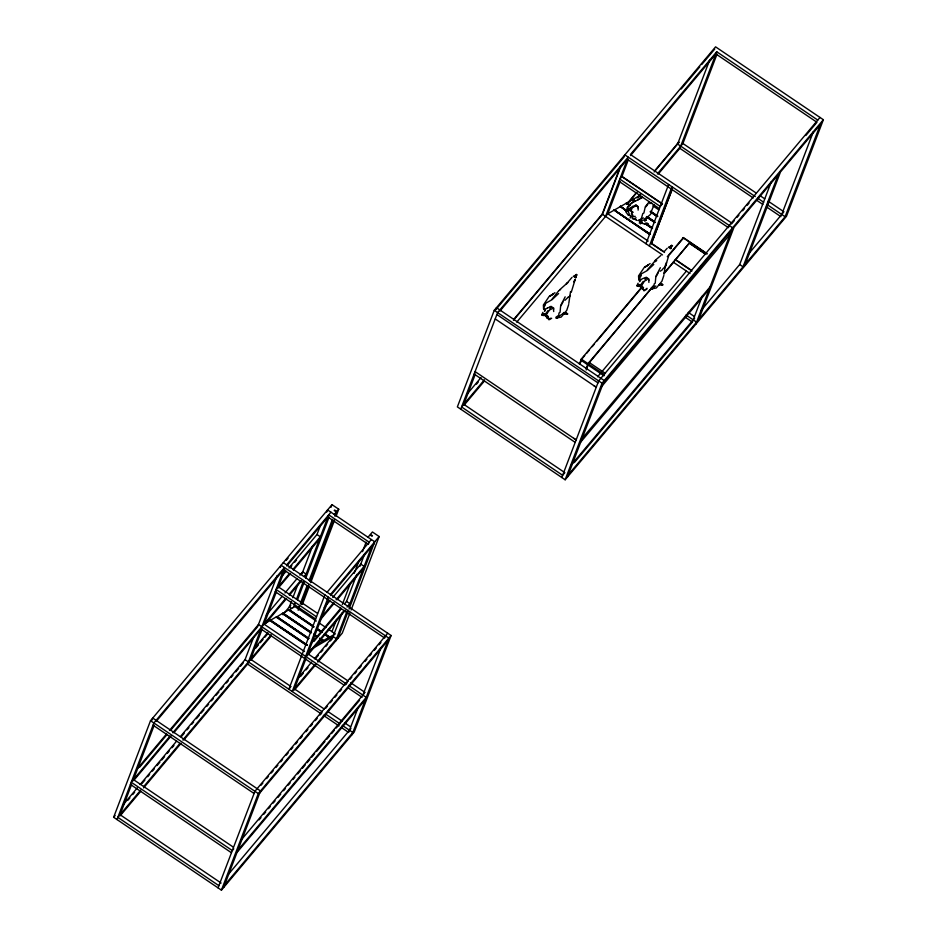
<?xml version="1.0" encoding="UTF-8"?>
<svg xmlns="http://www.w3.org/2000/svg" width="937" height="937" viewBox="0 0 937 937"><rect width="100%" height="100%" fill="white"/><g stroke="black" fill="none" stroke-linecap="round" stroke-linejoin="round"><path stroke-width="1.41" d="M639.725 220.418L640.299 222.163L640.439 221.062M627.497 211.247L627.064 207.733L633.424 201.42M575.822 275.665L575.002 275.771M670.997 246.548C665.059 251.292 677.908 242.554 669.592 246.782M628.399 215.416L625.822 211.809L628.516 208.998L629.711 209.853L628.212 211.504L629.547 214.796M550.698 318.287C548.941 317.948 548.379 320.899 548.953 319.177L547.231 318.252L547.548 315.839L548.356 316.729L546.154 316.636L545.756 314.293L544.854 313.965L543.964 315.16L543.753 313.614L542.828 315.265L542.242 314.633L541.691 315.219L544.397 315.628M643.953 290.095L643.965 290.892L644.129 290.06L642.407 289.123L643.543 287.612L641.341 287.518L640.931 285.176L640.03 284.848L639.151 286.031L638.929 284.497L638.003 286.148L637.418 285.516L636.867 286.101L639.573 286.511M630.753 217.653L629.969 217.876M575.47 276.239L575.341 275.349M670.646 247.11L671.56 245.517M642.407 289.123L642.723 286.71M636.071 217.771L633.424 219.164L632.323 218.567L632.78 215.803L631.515 213.554L632.826 212.219L630.906 210.977L631.28 209.373L629.91 208.33L628.516 208.998M631.925 212.301L632.03 211.586L632.826 212.219M570.083 295.413L569.403 297.064L568.29 297.123M665.516 264.691L663.982 274.26M553.58 309.526L553.837 308.261L550.991 306.34L549.96 307.078M648.755 280.409L649.013 279.144L646.167 277.211L645.136 277.949M574.463 276.86L575.013 275.525L575.763 276.731M575.541 274.939L576.243 274.752L575.248 275.783M558.745 290.693L552.162 298.985M570.539 291.512L568.806 303.377M544.748 306.059L545.1 304.548M639.924 276.942L640.276 275.419M631.515 213.554L632.03 211.586M568.689 304.572L566.733 310.37L561.169 317.081L555.957 318.135L555.91 317.268L558.054 315.769M663.864 275.455L661.909 281.241L656.345 287.952L651.145 289.006L651.086 288.151L653.23 286.652M641.646 221.964L641.447 222.713L640.416 221.94M576.384 274.635L575.974 275.162M574.662 280.081L574.053 282.119L574.978 279.449M571.289 292.215L575.095 279.683M665.012 267.607L666.488 262.641C666.617 267.221 663.525 267.232 661.932 270.125L660.058 271.261M666.465 263.098L668.877 255.274M563.02 301.901L561.005 305.661M658.196 272.784L656.181 276.532M638.179 208.26L638.226 206.655L636.153 205.109L634.712 205.636M575.576 275.466C580.893 272.515 570.375 280.21 576.068 275.466M544.221 309.28L544.561 308.367M671.079 246.173L670.716 245.822M654.167 204.617L650.676 212.98M283.314 562.622L391.092 635.497L354.221 732.066L221.425 890.15L113.635 817.275L150.517 720.705L332.003 504.656L338.737 509.213L336.149 516.006M151.888 720.26L152.731 718.07L260.509 790.945L223.627 887.515M117.008 819.547L153.879 722.977L284.461 567.529L247.591 664.099L183.875 739.949M131.625 784.433L120.053 814.721L221.097 883.041M154.218 725.261L133.464 779.607L233.313 847.118M180.408 736.587L245.061 659.625L253.611 637.242M277.153 575.599L257.628 626.712L170.487 730.438M280.257 567.447L281.1 565.257L388.878 638.132L352.007 734.702M262.208 628.985L250.636 659.273L291.056 686.598M304.466 651.484L264.047 624.159L276.427 591.739M284.836 569.719L278.301 586.843L317.526 613.372M291.337 601.671L289.322 606.93L291.571 608.453M292.848 597.712L297.872 584.547M301.901 574.018L312.536 546.154M288.947 567.881L316.987 534.512L320.501 525.294M326.744 512.117L327.575 509.927L374.73 541.809L349.044 609.073M330.96 507.374L332.003 504.656M293.363 607.457L294.921 603.393M296.467 599.329L303.19 581.713M305.263 576.29L328.735 514.835L369.155 542.16L368.311 544.362L327.891 517.037L286.781 565.983M297.498 599.797L304.22 582.182M305.778 578.106L329.074 517.107M298.271 608.851L299.313 606.145M300.344 603.428L307.078 585.812M309.151 580.39L332.436 519.379M301.07 604.494L308.343 585.461M309.901 581.373L333.267 520.176M334.825 516.088L336.383 512.012L334.228 510.548L334.673 510.021L336.828 511.485L335.27 515.561M301.515 603.967L308.788 584.934M310.346 580.846L333.197 521.007M302.382 604.424L309.14 586.738M310.697 582.662L334.579 520.094M324.881 594.854L288.842 689.234L290.318 687.477M328.255 597.138L292.215 691.518L314.984 664.403M218.052 887.878L254.923 791.308L387.719 633.225M305.989 658.594L294.429 688.882L324.249 709.04M328.618 599.329L306.996 655.959L345.308 610.35M221.425 890.15L258.296 793.58L391.092 635.497M331.956 631.632L336.617 619.427M342.31 604.517L350.59 582.826M354.221 573.339L358.871 561.134M362.502 551.647L366.121 542.16M342.064 613.103L332.272 638.729L330.41 640.955M344.652 603.651L346.526 601.425L356.833 574.416M359.925 566.311L364.798 553.58M335.645 641.013L347.041 611.158M349.056 605.899L371.684 546.634M337.859 638.378L348.014 611.779M350.075 612.704L342.286 633.107L317.889 662.154M351.106 609.987L379.157 536.538L372.422 531.982L370.431 534.359L372.446 535.718L372.012 536.245L369.986 534.886L367.995 537.252M494.256 310.323L457.373 406.892L565.152 479.767L786.483 216.295L823.365 119.725L715.575 46.85L494.256 310.323L602.034 383.198L565.152 479.767M460.746 409.164L497.617 312.595L628.2 157.147L605.571 216.412M475.364 374.05L463.792 404.339L564.835 472.658L562.622 475.293L461.578 406.974L484.406 379.801M358.016 707.845L348.634 732.429L341.419 727.545M362.877 695.113L381.043 647.561M385.517 635.86L384.674 638.05L283.63 569.731L156.198 721.42M514.132 318.978L602.21 214.128L620.259 166.856M621.044 165.697L602.479 214.315L513.464 320.278M620.165 181.356L607.785 213.777L516.755 322.141M628.399 159.559L621.863 176.671L662.272 204.008L660.245 206.433L619.826 179.096L622.039 176.461L662.459 203.797M579.382 364.071L581.28 359.105L642.044 286.769M579.944 364.118L581.444 360.195M586.117 368.628L588.014 363.65L653.499 285.703M586.187 369.974L588.67 363.439L653.101 286.382M677.603 144.04L709.696 59.991M658.371 173.919L679.864 148.327L716.735 51.758L817.778 120.088M657.341 173.942L682.909 143.502L717.074 54.03M645.991 243.737L668.62 184.484M649.364 246.021L671.993 186.756M561.79 477.495L598.661 380.926L819.992 117.453M664.52 252.463L651.402 243.597L672.18 189.157M651.402 243.597L672.356 188.946M567.365 477.132L604.248 380.563L496.469 307.687L495.626 309.878L623.995 157.065L624.838 154.874L732.617 227.75L695.746 324.319M682.78 238.853L683.354 237.588L707.412 253.857M664.31 273.417L689.913 242.355L663.771 273.475M574.311 462.585L692.373 322.047L702.258 296.151M729.244 225.477L728.412 227.668L627.368 159.349L499.936 311.049M700.958 310.627L739.691 264.515L771.268 181.825M745.266 264.164L780.474 171.986L820.308 124.562L785.112 216.74L698.791 319.494L733.987 227.316L778.26 174.622L743.053 266.799L739.691 264.515M781.739 214.456L813.316 131.766M642.513 222.444L641.658 223.182L641.986 221.882M556.953 318.088L558.511 316.589L559.026 312.993L560.045 312.302L560.689 305.485L565.163 296.83M652.129 288.971L653.686 287.472L654.202 283.876L655.221 283.185L655.865 276.356L660.339 267.713M576.314 274.822L576.032 275.408M671.489 245.693L671.208 246.29M670.423 246.665L670.775 246.056M640.486 277.001L641.259 275.384M576.021 274.857L576.431 274.354L576.032 274.904M671.197 245.74L671.606 245.236L671.208 245.787M541.855 314.492L542.91 312.326M637.031 285.363L638.085 283.208M546.154 316.636L546.365 314.703M641.341 287.518L641.54 285.586M546.833 315.312L544.854 313.965M642.009 286.195L640.03 284.848M575.599 277.914L575.986 277.188M670.775 248.797L671.161 248.071M640.369 219.832L637.968 220.57L639.538 220.254L641.505 218.087L642.794 213.554L643.86 213.074L645.288 206.714L648.884 202.228M647.842 204.184L646.026 206.749M653.499 286.031L653.557 286.734M545.287 310.592L543.636 309.081L543.753 306.165L546.224 302.956L552.092 299.664L558.604 293.539M639.561 281.182L638.929 277.047L641.412 273.838L647.268 270.547L653.78 264.421M630.706 208.939L630.25 209.712L628.868 209.443M545.756 314.293L543.964 315.16M640.931 285.176L639.151 286.031M264.047 624.159L270.594 620.165L307.453 645.078M270.594 620.165L276.766 616.651L308.859 638.355M308.624 638.753L276.766 616.651M276.52 617.05L282.939 613.138L311.471 632.428M310.03 632.018L282.693 613.536L289.1 609.624L312.876 625.693M313.825 626.9L289.1 609.624M316.94 644.375L323.359 640.463L320.981 638.858M320.735 639.257L323.359 640.463M323.113 640.861L329.519 636.949L324.764 633.728M324.518 634.138L329.519 636.949M649.997 233.899L614.098 209.923L649.517 234.437M627.638 211.094L620.259 206.409L625.963 210.825M620.505 206.269L626.209 210.684M630.238 205.168L626.677 202.755L626.185 203.294L629.758 205.707M632.358 199.78L632.838 199.241L635.216 200.846M627.076 210.884L627.907 206.854L630.952 203.423L642.501 197.461M640.791 221.448L640.299 222.163M639.702 281.662C641.447 276.919 649.856 276.45 648.896 282.424M630.906 210.977L631.28 209.373M549.855 308.683L550.663 307.687M645.031 279.566L645.839 278.57M548.086 310.463L544.994 314.703M643.262 281.346L640.17 285.586M575.822 276.321L575.74 277.586M547.22 312.794L550.37 309.315M642.395 283.665L645.546 280.198M564.882 300.379L568.279 297.134M651.777 203.118L649.704 203.552M547.231 318.252L548.356 316.729M639.76 279.542L640.311 278.804M545.803 315.254L547.63 312.782M640.978 286.125L642.805 283.665M655.01 261.774L656.673 260.498M650.665 214.315L643.696 220.172L639.538 220.254M664.38 251.397L667.203 248.258M647.338 269.868L655.256 260.615M629.395 215.112L630.566 216.166M681.199 88.98L699.834 66.796M701.696 64.571L714.744 49.04M286.207 560.361L288.081 558.136M716.735 51.758L630.414 154.511L731.457 222.842M286.675 564.894L330.948 512.199M496.961 314.586L598.005 382.905M630.519 155.589L715.903 53.959L816.947 122.278L805.82 135.514M495.286 318.978L596.33 387.297L593.917 385.669M281.475 576.782L286.148 571.219M334.31 514.483L336.383 512.012M336.828 511.485L338.737 509.213M289.978 567.845L291.852 565.62M294.651 562.282L296.525 560.057M289.51 573.491L276.087 589.478L316.507 616.804M293.246 569.04L320.349 536.784L316.987 534.512M278.394 587.921L290.54 573.467M293.351 570.129L319.517 538.974M136.661 769.523L166.645 733.823M169.456 730.473L258.471 624.51L346.186 683.823M266.295 615.199L282.178 596.295M284.977 592.957L297.123 578.492M299.934 575.154L302.733 571.816L306.106 574.1L304.232 576.325M139.566 767.251L166.739 734.901M475.164 371.649L576.208 439.968L573.807 438.34M170.007 736.107L131.25 782.243L232.294 850.562L233.77 848.805M172.818 732.757L285.539 598.567M289.287 594.117L300.496 580.764M133.569 780.685L171.049 736.06M173.86 732.722L261.001 628.985L344.148 685.205M265.979 623.058L286.558 598.556M289.369 595.218L301.527 580.741M466.989 394.254L481.044 377.517M626.666 204.172L636.047 192.999M654.811 170.663L678.81 142.108M627.872 203.235L637.254 192.073M654.143 171.963L679.079 142.283M123.251 804.637L137.306 787.9M140.117 784.562L176.66 741.05M254.747 648.099L267.83 632.522M282.787 614.719L290.798 605.173M476.453 384.182L478.327 381.945M113.635 817.275L115.11 815.518M128.029 800.139L129.903 797.902M132.714 794.564L134.588 792.327M142.084 783.402L144.895 780.064M147.706 776.714L149.58 774.477M152.391 771.139L154.265 768.902M157.076 765.552L159.887 762.214M161.761 759.977L164.572 756.639M167.383 753.289L169.257 751.052M172.068 747.714L173.942 745.477M181.438 736.552L184.249 733.214M187.06 729.864L188.934 727.639M191.745 724.289L193.619 722.052M196.43 718.714L199.241 715.364M201.115 713.127L203.926 709.789M206.737 706.439L208.611 704.214M211.422 700.864L213.296 698.627M216.107 695.289L218.918 691.939M220.792 689.714L223.603 686.364M226.414 683.014L228.288 680.789M231.099 677.439L232.973 675.214M235.784 671.864L238.595 668.514M240.469 666.289L243.28 662.939M255.66 648.205L258.425 644.914M260.263 642.723L263.039 639.432M264.878 637.23L267.642 633.939M637.172 197.953L640.51 193.971M140.667 790.184L117.839 817.357L218.895 885.676M143.478 786.834L180.021 743.334M182.832 739.984L271.203 634.794M463.897 405.416L484.511 380.879M638.741 197.274L640.615 195.06M120.159 815.799L140.773 791.261M143.584 787.912L181.064 743.299M250.741 660.351L271.297 635.883M298.13 610.221L299.512 608.582M327.095 592.231L371.368 539.536M330.468 594.503L379.157 536.538M330.562 595.581L373.898 543.999M324.319 607.504L329.929 600.828M332.729 597.49L360.768 564.109L364.142 566.393L336.102 599.762M322.082 616.452L333.303 603.1M321.25 618.643L334.333 603.077M337.133 599.739L363.298 568.583M311.939 642.583L340.916 608.101M313.883 641.482L341.009 609.191M344.277 610.374L307.84 653.757L348.4 681.187M347.088 607.035L349.888 603.697L346.526 601.425M297.603 678.81L311.623 662.131M314.422 658.793L333.115 636.539L336.477 638.823M300.496 676.561L303.307 673.223M306.106 669.885L307.98 667.659M315.453 658.758L318.252 655.42M321.063 652.082L322.925 649.856M325.736 646.518L327.599 644.293M317.795 661.065L338.69 636.188M294.523 689.96L316.015 664.368M667.285 256.715L683.354 237.588M584.735 355.556L580.881 360.159L604.014 375.796M586.609 353.331L589.408 349.993M592.207 346.667L594.081 344.441M596.881 341.103L641.693 287.753M669.709 254.407L682.956 238.642M597.595 376.803L686.411 271.074M731.551 223.931L734.315 220.64M737.079 217.349L738.93 215.159M742.608 210.766L744.458 208.564M747.222 205.273L749.073 203.083M260.99 785.288L262.864 783.051M266.612 778.588L268.486 776.363M271.297 773.013L273.171 770.788M275.982 767.438L277.856 765.213M280.667 761.863L282.541 759.626M286.289 755.163L288.163 752.938M290.974 749.588L292.848 747.363M295.659 744.013L297.533 741.788M300.344 738.438L302.218 736.213M305.966 731.75L307.84 729.513M310.651 726.163L312.525 723.938M315.336 720.588L317.21 718.363M320.021 715.013L321.895 712.788M325.643 708.325L327.517 706.088M330.328 702.738L332.202 700.513M335.013 697.163L336.887 694.938M339.698 691.588L341.572 689.363M345.32 684.9L347.194 682.663M350.005 679.325L351.879 677.088M354.69 673.738L356.564 671.513M359.375 668.163L361.249 665.938M364.997 661.475L366.871 659.238M369.682 655.9L371.556 653.663M374.367 650.313L376.241 648.088M379.052 644.738L380.926 642.513M602.034 383.198L823.365 119.725M603.405 382.764L731.774 229.952M259.666 793.135L388.047 640.322M730.099 234.332L601.331 386.876M241.067 840.114L364.352 693.357M259.08 819.875L260.966 817.626M263.789 814.276L265.675 812.028M268.497 808.666L270.383 806.429M273.206 803.068L275.08 800.83M277.902 797.469L280.725 794.107M283.56 790.746L285.434 788.497M288.256 785.147L290.142 782.899M292.965 779.537L294.85 777.3M297.673 773.939L300.496 770.577M302.382 768.34L305.204 764.979M307.078 762.73L309.901 759.38M311.787 757.131L314.609 753.77M316.495 751.533L324.963 741.448M326.849 739.211L329.672 735.85M331.557 733.601L334.38 730.251M336.254 728.002L359.562 700.267M709.988 287.015L581.209 439.547M237.881 850.199L366.25 697.386L348.564 685.439M580.776 442.018L709.145 289.205M237.038 852.401L365.418 699.588M571.394 464.857L694.692 318.088M748.394 254.161L783.215 212.699M228.593 874.116L350.953 728.471M568.209 474.942L696.578 322.129L686.048 315.008M224.47 885.324L352.839 732.511L342.321 725.39M639.233 223.076L640.662 221.612M562.587 313.918L564.004 312.419M557.374 317.315L558.042 316.647M652.55 288.198L653.218 287.53M626.033 211.27L627.064 210.239M558.757 290.681L560.584 289.615M572.027 277.375L566.253 284.11L567.787 282.552L560.068 289.439M660.866 255.473L655.244 260.322M567.658 314L563.734 314.246M559.084 316.507L557.093 317.983M654.26 287.39L652.269 288.854M631.761 209.712L630.847 209.162L632.838 207.452M629.91 208.33L633.365 205.917M645.886 289.17L647.022 288.28M670.084 246.736L671.431 247.661L670.412 248.434M573.327 276.38L574.041 275.865M668.503 247.263L669.217 246.747M637.336 200.284L642.325 196.805M632.381 207.545L635.462 206.175M640.322 223.896L642.161 222.725M549.89 296.197L554.938 292.672M645.066 267.08L650.126 263.555M645.019 218.871L647.28 217.349M631.725 216.412L632.721 214.878M549.714 296.326L553.146 294.066L549.094 296.502L543.366 305.04L543.636 309.081M644.89 267.209L648.322 264.948L644.269 267.373L638.542 275.923L638.811 279.964M549.48 319.646L551.67 318.252M644.656 290.517L646.846 289.135M559.354 315.933L560.701 315.09M654.53 286.816L655.877 285.972M311.002 649.4L333.115 636.539M626.677 202.755L630.004 205.297M638.647 196.196L607.785 213.777L648.205 241.102M282.939 613.138L311.225 632.557M288.854 610.022L294.909 606.579L316.319 621.055M329.274 637.347L335.329 633.904L328.348 629.184M547.63 307.945C550.628 306.036 554.001 307.5 553.72 311.541M550.862 309.374L551.542 308.999M646.038 280.257L646.717 279.882M542.828 315.265L545.065 314.153M630.847 209.162L630.097 208.6M639.866 220.078L640.521 219.785M641.435 220.218L639.456 220.839M642.138 218.508L643.543 217.97M662.834 284.883L658.91 285.129M627.403 210.474L629.711 209.853M644.738 221.226L646.132 220.043M635.04 205.437L635.661 205.578M547.384 307.992L544.901 309.515L544.573 311.424M633.154 216.599L635.251 216.353M655.502 260.521L656.392 260.463M561.509 314.422L563.547 314.387M671.15 245.588L670.681 246.126M545.193 314.434L544.057 314.352L546.107 315.582M660.163 283.688L661.885 284.145M564.988 312.806L566.709 313.263M629.945 215.545L628.996 214.667M635.989 206.14L636.586 206.281M641.658 223.182L644.551 224.025M648.486 224.821L644.808 223.72M645.886 220.312L645.3 219.832M646.038 223.123L648.451 224.716M634.255 218.836L636.68 220.429M645.277 219.633L646.003 219.949M662.342 284.461L660.936 283.864L662.799 284.743M567.166 313.579L565.761 312.981L567.623 313.86M682.909 143.502L756.288 193.116M759.895 195.564L764.709 198.808M768.317 201.256L783.953 211.821M677.334 143.865L755.281 196.571M757.682 198.187L763.702 202.263M767.309 204.699L785.112 216.74M679.864 148.327L753.243 197.953M756.85 200.389L762.859 204.453M766.466 206.89L780.908 216.658M618.982 181.298L659.402 208.623M652.843 205.8L658.852 209.865M650.676 211.293L657.809 216.119M632.604 199.382L634.981 200.986M650.43 211.434L657.563 216.26M651.613 212.5L656.368 215.721M650.184 211.832L657.317 216.658M683.178 237.799L706.322 253.447M690.171 243.526L704.601 253.283M689.515 243.409L705.912 254.501M648.076 217.22L654.014 221.237M646.647 216.552L654.963 222.186M626.431 203.153L628.809 204.758M646.635 216.822L654.963 222.444M646.401 216.962L654.717 222.584M646.659 223.955L652.597 227.972M620.259 206.409L627.392 211.223M645.23 223.287L652.363 228.101M645.23 223.545L652.363 228.37M644.984 223.685L652.117 228.511M614.098 209.923L649.763 234.027M615.281 210.989L649.751 234.297M651.578 243.386L663.501 251.444M676.631 260.322L690.944 269.997M675.261 259.725L691.951 271.016M602.21 214.128L662.506 254.911M673.27 262.184L689.983 273.475M688.262 312.372L694.235 316.413M685.158 317.163L692.373 322.047M589.08 362.396L605.478 373.476M581.28 359.105L604.412 374.741M474.157 374.05L575.201 442.381M275.244 591.669L315.664 619.006M318.721 622.683L325.947 627.556M317.631 628.914L322.387 632.124M288.865 609.753L313.825 626.63M317.397 629.043L322.152 632.264M324.53 633.869L329.285 637.09M317.385 629.313L320.958 631.725M288.619 610.163L313.579 627.04M317.151 629.453L320.712 631.866M324.284 634.279L329.039 637.488M313.848 634.033L317.409 636.446M314.797 634.97L317.174 636.574M319.54 638.191L323.113 640.603M314.785 635.239L317.163 636.844M282.447 613.676L310.979 632.967M314.551 635.38L316.929 636.984M320.489 639.397L322.867 641.002M276.532 616.78L308.624 638.484M276.286 617.19L308.378 638.893M270.36 620.294L307.207 645.218M271.543 621.372L306.012 644.679M270.114 620.704L305.778 644.82M350.778 682.804L365.09 692.478M347.732 687.629L362.045 697.304M327.833 711.464L342.146 721.139M344.523 722.755L350.497 726.784M245.061 659.625L322.035 711.675M325.619 714.099L339.932 723.774M247.591 664.099L320.969 713.713M323.37 715.341L339.007 725.917M150.517 720.705L258.296 793.58M153.047 725.179L254.091 793.498M130.419 784.433L231.462 852.752M636.059 205.121C637.441 206.913 638.788 207.089 638.109 210.111M635.579 219.258L635.075 218.871L635.766 219.422M639.233 285.235L640.088 285.516M631.151 216.763L630.566 216.166M647.736 224.669L647.596 224.072M661.85 284.333L662.037 285.117M566.674 313.45L566.85 314.235M575.775 278.301L575.775 278.301M670.951 249.183L670.951 249.183M645.441 219.586L645.441 219.586M647.362 223.545L646.858 223.147L648.099 224.177L647.362 223.545"/></g></svg>
